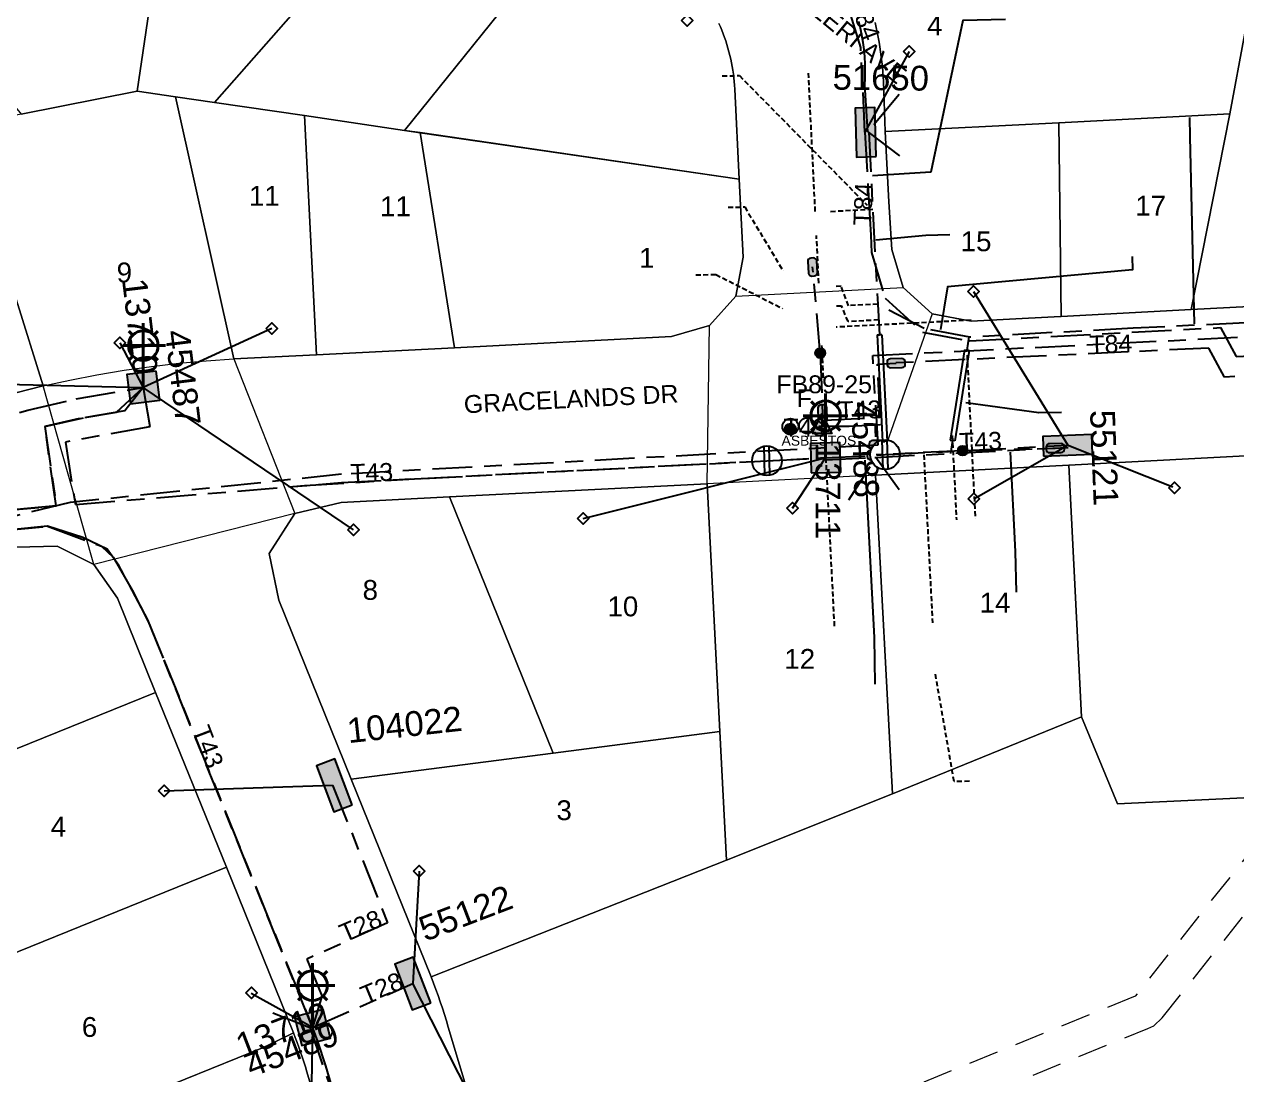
# Model space of a CAD drawing. Header units: metres. Extents: x 302094 to 304730, y 6265242 to 6268907.
# Drawn here: x 303805.2 to 303927.4, y 6267374.8 to 6267480.7 of the extents above; entities that cross this region are included whole.
import ezdxf
from ezdxf.enums import TextEntityAlignment as Align

# ---------------------------------------------------------------- set-up
doc = ezdxf.new("R2010")
doc.units = ezdxf.units.M
for name, pattern in [('Cable Exist UG', [8.2, 4, -1.2, 1.8, -1.2]), ('Dash', [5, 3, -2]), ('DASHED', [0.75, 0.5, -0.25])]:
    doc.linetypes.add(name, pattern=pattern)
doc.layers.get('0').update_dxf_attribs({"color": 6})
for name, color, linetype in [('_User Miscellaneous12', 7, 'Continuous'), ('Duct_SP_EXT', 7, 'Continuous'), ('Equip_HV_EXT', 7, 'Continuous'), ('Equip_LV_EXT', 7, 'Continuous'), ('Equip_SL_EXT', 7, 'Continuous'), ('Equip_SP_SL_EXT', 7, 'Continuous'), ('Mains_HV_EXT', 1, 'Continuous'), ('Mains_LV_EXT', 5, 'Continuous'), ('Mains_SL_EXT', 3, 'Continuous'), ('Services_SP_EXT', 7, 'Continuous'), ('SupportsUG_SP_LV_EXT', 7, 'Continuous'), ('SupportsUG_SP_LV_SL_EXT', 7, 'Continuous'), ('Trench_SP_EXT', 7, 'Continuous')]:
    doc.layers.add(name, color=color, linetype=linetype)
for name, color, linetype, lineweight in [('Cadastre Buildings_SP_EXT', 9, 'Continuous', 5), ('Cadastre Easements_SP_EXT', 9, 'Continuous', 5), ('Cadastre Land Parcels_SP_EXT', 7, 'Continuous', 5), ('Cadastre Roads_SP_EXT', 9, 'Continuous', 5)]:
    doc.layers.add(name, color=color, linetype=linetype, lineweight=lineweight)
doc.layers.add('UNKNOWN_FEATURES', color=1, linetype='DASHED', plot=False)
doc.styles.add('COLUMN_LABEL', font='arial.ttf')
doc.styles.add('iecARIAL', font='arial.ttf', dxfattribs={"height": 2})
doc.styles.add('iecNAME', font='times.ttf')
doc.styles.add('POLE_LABEL', font='arial.ttf')
doc.styles.get("Standard").update_dxf_attribs({"font": 'arial.ttf'})

# ---------------------------------------------------------------- blocks, each defined once
blk = doc.blocks.new('COLUMN_EXT')
blk.add_hatch(color=256).paths.add_polyline_path([(-1.49, 1.48), (-1.49, -1.49), (1.48, -1.49), (1.48, 1.48)])
blk.add_lwpolyline([(-1.49, -1.49), (1.48, -1.49), (1.48, 1.48), (-1.49, 1.48)], close=True)
for tag, height, style, flags, p in [('ASSET_NUM', 2.5, 'COLUMN_LABEL', 8, (2, 2)), ('STRUCTURE_PLANT_NUMBER', 0.2, 'POLE_LABEL', 9, (1.81, 0.03)), ('STREET_CODE', 0.2, 'COLUMN_LABEL', 9, (1.81, -0.2))]:
    blk.add_attdef(tag, text='', height=height, dxfattribs=dict(style=style, flags=flags)).set_placement(p, align=Align.MIDDLE_LEFT)
at = {"flags": 9}
for tag, p in [('COLUMN_TYPE', (1.81, -0.4)), ('OWNED_BY', (1.81, -0.6)), ('STATE', (1.81, -0.8)), ('USAGE', (1.81, -1)), ('LEGEND', (1.81, -1.2)), ('STREETNAME', (1.81, -1.6)), ('SUBURB', (1.81, -1.8)), ('LOCATION', (1.81, -1.4)), ('NOTES', (1.81, -2))]:
    blk.add_attdef(tag, text='', height=0.2, dxfattribs=at).set_placement(p, align=Align.MIDDLE_LEFT)
at = {"flags": 1}
blk.add_attdef('Z', (1.81, -2.35), '', height=0.2, dxfattribs=at)
blk = doc.blocks.new('PILLAR_EXT')
blk.add_hatch(color=256).paths.add_polyline_path([(-2.475, 0.99), (-2.475, -0.99), (2.475, -0.99), (2.475, 0.99)])
blk.add_lwpolyline([(-2.475, -0.99), (2.475, -0.99), (2.475, 0.99), (-2.475, 0.99)], close=True)
at = {"style": 'iecARIAL', "flags": 8}
blk.add_attdef('ASSET_NUM', (1.5, 3.5), '', height=2.5, dxfattribs=at)
for tag, p, flags in [('OWNED_BY', (0, -0.2), 9), ('STATE', (0, -0.4), 9), ('SUPPORT_TYPE', (0, -0.6), 9), ('USAGE', (0, -0.8), 9), ('LEGEND', (0, -1), 9), ('LOCATION', (0, -1.2), 9), ('NOTES', (0, -1.4), 9), ('STREETNAME', (0, -1.8), 9), ('SUBURB', (0, -2), 1), ('PARENT', (0, -1.6), 9)]:
    blk.add_attdef(tag, p, '', height=0.2, dxfattribs=dict(flags=flags))
blk = doc.blocks.new('DUCT_EXT')
blk.add_circle((0, 0.8), 0.8)
at = {"flags": 1}
blk.add_attdef('Z', (0, 0), '', height=0.2, dxfattribs=at)
at = {"flags": 9}
for tag, p in [('DUCT_CODE', (0, 0)), ('XSECT_TYPE', (0, -0.2)), ('STATE', (0, -0.6)), ('FB_REFERENCE', (0, -0.4)), ('NOTES', (0, -0.8))]:
    blk.add_attdef(tag, text='', height=0.2, dxfattribs=at).set_placement(p, align=Align.MIDDLE_LEFT)
blk = doc.blocks.new('SL_LANTERN_EXT')
at = {"lineweight": 40}
for p, q in [((0, 1.97), (0, 6.47)), ((-1.46, 5.68), (-1.06, 5.28)), ((1.46, 5.68), (1.06, 5.28)), ((-2.25, 4.22), (2.25, 4.22)), ((-1.46, 2.76), (-1.06, 3.16)), ((0, 0), (0, 2.72)), ((1.46, 2.76), (1.06, 3.16))]:
    blk.add_line(p, q, dxfattribs=at)
blk.add_circle((0, 4.22), 1.5, dxfattribs=at)
at = {"style": 'iecARIAL', "flags": 8}
blk.add_attdef('ASSET_NUM', (1.5, 1.5), '', height=2.5, dxfattribs=at)
for tag, p, height, flags in [('CONSTRUCTED_VOLTAGE', (0.98, -0.65), 0.2, 9), ('CONTROL_TYPE', (0.98, -0.85), 0.2, 9), ('LANTERN_PURPOSE', (0.98, -1.05), 0.2, 9), ('LANTERN_TYPE', (0.98, -1.25), 0.2, 9), ('LNUMBER', (2.18, -3.25), 2.5, 8), ('OPERATING_VOLTAGE', (0.98, -1.65), 0.2, 9), ('ORIENTATION', (0.98, -1.85), 0.2, 9), ('OWNED_BY', (0.98, -2.05), 0.2, 9), ('STATE', (0.98, -2.25), 0.2, 9), ('NO_PHASES', (0.98, -1.45), 0.2, 9), ('USAGE', (0.98, -2.45), 0.2, 9), ('CEXIST', (0.98, -2.65), 0.2, 9), ('CNEW', (0.98, -2.85), 0.2, 9), ('CNUMBER', (0.98, -3.05), 0.2, 9), ('CREMOVE', (0.98, -3.25), 0.2, 9), ('CREPLACE', (0.98, -3.45), 0.2, 9), ('LKINGHEIGHT', (0.98, -3.65), 0.2, 9), ('LBRACKET', (0.98, -3.85), 0.2, 9), ('LBRACKETVOCAB', (0.98, -4.05), 0.2, 9), ('LCATEGORY', (0.98, -4.25), 0.2, 9), ('LCHARGE1', (0.98, -4.45), 0.2, 9), ('LCHARGE1PERCENT', (0.98, -4.65), 0.2, 9), ('LCHARGE2', (0.98, -4.85), 0.2, 9), ('LCHARGE2PERCENT', (0.98, -5.05), 0.2, 9), ('LCHARGE3', (0.98, -5.25), 0.2, 9), ('LCHARGE3PERCENT', (0.98, -5.45), 0.2, 9), ('LEXIST', (0.98, -5.65), 0.2, 9), ('LLAMP', (0.98, -5.85), 0.2, 9), ('LLAMPVOCAB', (0.98, -6.05), 0.2, 9), ('LMAST', (0.98, -6.25), 0.2, 9), ('LMASTVOCAB', (0.98, -6.45), 0.2, 9), ('LNEW', (0.98, -6.65), 0.2, 9), ('LANTNUMBER', (0.98, -6.85), 0.2, 9), ('LOUTREACH', (0.98, -7.25), 0.2, 9), ('LOUTREACHVOCAB', (0.98, -7.45), 0.2, 9), ('LRATECODE', (0.98, -7.65), 0.2, 9), ('LREMOVE', (0.98, -7.85), 0.2, 9), ('LREPLACE', (0.98, -8.05), 0.2, 9), ('LTYPE', (0.98, -8.25), 0.2, 9), ('LTYPEVOCAB', (0.98, -8.45), 0.2, 9), ('LEGEND', (0.98, -8.65), 0.2, 9), ('STREETNAME', (0.98, -9.25), 0.2, 9), ('SUBURB', (0.98, -9.45), 0.2, 1), ('LOCATION', (0.98, -8.85), 0.2, 9), ('NOTES', (0.98, -9.05), 0.2, 9)]:
    blk.add_attdef(tag, p, '', height=height, dxfattribs=dict(flags=flags))
blk = doc.blocks.new('CCP_EXT')
at = {"flags": 9}
for tag, p in [('STATE', (0, -1.8)), ('LEGEND', (0, -1.4)), ('LIFE_SUPPORT', (0, -1.6)), ('NOTES', (0, -2))]:
    blk.add_attdef(tag, text='', height=0.2, dxfattribs=at).set_placement(p, align=Align.MIDDLE_LEFT)
blk.add_wipeout([(0, 0.57), (0.57, 0), (0, -0.57), (-0.57, 0)])
blk.add_lwpolyline([(-0.57, 0), (0, 0.57), (0.57, 0), (0, -0.57), (-0.57, 0)])
at = {"flags": 1}
blk.add_attdef('Z', (0, 0), '', height=0.2, dxfattribs=at)
at = {"flags": 9}
for tag, p in [('CCP_TYPE', (0, 0)), ('CONSTRUCTED_VOLTAGE', (0, -0.2)), ('OPERATING_VOLTAGE', (0, -0.6)), ('ORIENTATION', (0, -0.8)), ('OWNED_BY', (0, -1)), ('NO_PHASES', (0, -0.4)), ('USAGE', (0, -1.2))]:
    blk.add_attdef(tag, text='', height=0.2, dxfattribs=at).set_placement(p, align=Align.MIDDLE_LEFT)
blk = doc.blocks.new('HV_STJ_EXT')
h = blk.add_hatch(color=256)
edge = h.paths.add_edge_path()
edge.add_ellipse((-0.59, 0.13), major_axis=(0.226, 0.226), ratio=1, start_angle=45, end_angle=135)
edge.add_line((-0.91, 0.13), (-0.91, -0.13))
edge.add_ellipse((-0.59, -0.13), major_axis=(0.226, 0.226), ratio=1, start_angle=135, end_angle=225)
edge.add_line((-0.59, -0.45), (0.59, -0.45))
edge.add_ellipse((0.59, -0.13), major_axis=(-0.226, 0.226), ratio=1, start_angle=135, end_angle=225)
edge.add_line((0.91, -0.13), (0.91, 0.13))
edge.add_ellipse((0.59, 0.13), major_axis=(-0.226, 0.226), ratio=1, start_angle=225, end_angle=315)
edge.add_line((0.59, 0.45), (-0.59, 0.45))
blk.add_lwpolyline([(-0.91, 0.13), (-0.91, -0.13, 0.414214), (-0.59, -0.45), (0.59, -0.45, 0.414214), (0.91, -0.13), (0.91, 0.13, 0.414214), (0.59, 0.45), (-0.59, 0.45, 0.414214)], format="xyb", close=True)
for tag, flags, p in [('ORIENTATION', 9, (1.5, 0)), ('Z', 1, (1.5, -0.8)), ('USAGE', 9, (1.5, -0.2)), ('LEGEND', 9, (1.5, -0.4)), ('NOTES', 9, (1.5, -0.6))]:
    blk.add_attdef(tag, text='', height=0.2, dxfattribs=dict(flags=flags)).set_placement(p, align=Align.MIDDLE_LEFT)
blk = doc.blocks.new('LV_STJ_EXT')
h = blk.add_hatch(color=256)
edge = h.paths.add_edge_path()
edge.add_ellipse((-0.59, 0.13), major_axis=(0.226, 0.226), ratio=1, start_angle=45, end_angle=135)
edge.add_line((-0.91, 0.13), (-0.91, -0.13))
edge.add_ellipse((-0.59, -0.13), major_axis=(0.226, 0.226), ratio=1, start_angle=135, end_angle=225)
edge.add_line((-0.59, -0.45), (0.59, -0.45))
edge.add_ellipse((0.59, -0.13), major_axis=(-0.226, 0.226), ratio=1, start_angle=135, end_angle=225)
edge.add_line((0.91, -0.13), (0.91, 0.13))
edge.add_ellipse((0.59, 0.13), major_axis=(-0.226, 0.226), ratio=1, start_angle=225, end_angle=315)
edge.add_line((0.59, 0.45), (-0.59, 0.45))
blk.add_lwpolyline([(-0.91, 0.13), (-0.91, -0.13, 0.414214), (-0.59, -0.45), (0.59, -0.45, 0.414214), (0.91, -0.13), (0.91, 0.13, 0.414214), (0.59, 0.45), (-0.59, 0.45, 0.414214)], format="xyb", close=True)
at = {"flags": 1}
blk.add_attdef('Z', (0, 0), '', height=0.2, dxfattribs=at)
at = {"flags": 9}
for tag, p in [('ORIENTATION', (0, 0)), ('USAGE', (0, -0.2)), ('LEGEND', (0, -0.4)), ('NOTES', (0, -0.6))]:
    blk.add_attdef(tag, text='', height=0.2, dxfattribs=at).set_placement(p, align=Align.MIDDLE_LEFT)
blk = doc.blocks.new('SL_STJ_EXT')
h = blk.add_hatch(color=256)
edge = h.paths.add_edge_path()
edge.add_ellipse((-0.59, 0.13), major_axis=(0.226, 0.226), ratio=1, start_angle=45, end_angle=135)
edge.add_line((-0.91, 0.13), (-0.91, -0.13))
edge.add_ellipse((-0.59, -0.13), major_axis=(0.226, 0.226), ratio=1, start_angle=135, end_angle=225)
edge.add_line((-0.59, -0.45), (0.59, -0.45))
edge.add_ellipse((0.59, -0.13), major_axis=(-0.226, 0.226), ratio=1, start_angle=135, end_angle=225)
edge.add_line((0.91, -0.13), (0.91, 0.13))
edge.add_ellipse((0.59, 0.13), major_axis=(-0.226, 0.226), ratio=1, start_angle=225, end_angle=315)
edge.add_line((0.59, 0.45), (-0.59, 0.45))
blk.add_lwpolyline([(-0.91, 0.13), (-0.91, -0.13, 0.414214), (-0.59, -0.45), (0.59, -0.45, 0.414214), (0.91, -0.13), (0.91, 0.13, 0.414214), (0.59, 0.45), (-0.59, 0.45, 0.414214)], format="xyb", close=True)
at = {"flags": 1}
blk.add_attdef('Z', (0, 0), '', height=0.2, dxfattribs=at)
at = {"flags": 9}
for tag, p in [('ORIENTATION', (0, 0)), ('USAGE', (0, -0.2)), ('LEGEND', (0, -0.4)), ('NOTES', (0, -0.6))]:
    blk.add_attdef(tag, text='', height=0.2, dxfattribs=at).set_placement(p, align=Align.MIDDLE_LEFT)
blk = doc.blocks.new('WARNING_FEATURE_EXT')
h = blk.add_hatch(color=2)
h.dxf.hatch_style = 1
h.paths.add_polyline_path([(0, 1.99), (-0.99, 0), (1, 0)])
at = {"color": 18, "true_color": 0x000000}
blk.add_lwpolyline([(-0.99, 0), (0, 1.99), (1, 0)], close=True, dxfattribs=at)
at = {"color": 18, "true_color": 0x000000, "insert": (0, 0.87), "char_height": 1.5, "attachment_point": 5, "line_spacing_factor": 1.5, "style": 'iecNAME'}
blk.add_mtext_dynamic_manual_height_columns('!', width=1.5, gutter_width=4, heights=[0], dxfattribs=at)
at = {"color": 2, "flags": 1}
for tag, p in [('STATE', (1.19, 2.01)), ('HAZMAT_ID', (1.19, 0.72))]:
    blk.add_attdef(tag, p, '', height=0.8, dxfattribs=at)
at = {"color": 2}
blk.add_attdef('WARNING_TYPE', text='', height=1, dxfattribs=at).set_placement((-4.07, -1.22), (4.88, -1.22), align=Align.ALIGNED)
at = {"color": 2, "flags": 1}
blk.add_attdef('WARNING_DESC', text='', height=0.8, dxfattribs=at).set_placement((1.19, -0.56), align=Align.MIDDLE_CENTER)
blk = doc.blocks.new('LV_UG_LINKS_CLOSED_EXT')
blk.add_wipeout([(-1.06, 1.06), (-1.18, 0.92), (-1.29, 0.76), (-1.37, 0.59), (-1.43, 0.42), (-1.48, 0.23), (-1.49, 0.05), (-1.49, -0.14), (-1.46, -0.33), (-1.41, -0.51), (-1.33, -0.68), (-1.24, -0.84), (-1.12, -0.99), (-0.99, -1.12), (-0.84, -1.24), (-0.68, -1.33), (-0.51, -1.41), (-0.33, -1.46), (-0.14, -1.49), (0.05, -1.49), (0.23, -1.48), (0.42, -1.43), (0.59, -1.37), (0.76, -1.29), (0.92, -1.18), (1.06, -1.06), (1.18, -0.92), (1.29, -0.76), (1.37, -0.59), (1.43, -0.42), (1.48, -0.23), (1.49, -0.05), (1.49, 0.14), (1.46, 0.33), (1.41, 0.51), (1.33, 0.68), (1.24, 0.84), (1.12, 0.99), (0.99, 1.12), (0.84, 1.24), (0.68, 1.33), (0.51, 1.41), (0.33, 1.46), (0.14, 1.49), (-0.05, 1.49), (-0.23, 1.48), (-0.42, 1.43), (-0.59, 1.37), (-0.76, 1.29), (-0.92, 1.18)])
for p, q in [((-0.25, -1.48), (-0.25, 1.48)), ((0.25, -1.48), (0.25, 1.48))]:
    blk.add_line(p, q)
blk.add_circle((0, 0), 1.5)
at = {"flags": 9}
for tag, p in [('ACTUAL_STATUS', (0, 0)), ('CONSTRUCTED_VOLTAGE', (0, -0.2)), ('OPERATING_VOLTAGE', (0, -0.6)), ('ORIENTATION', (0, -0.8)), ('STATE', (0, -1)), ('SWITCH_TYPE', (0, -1.2)), ('NO_PHASES', (0, -0.4)), ('USAGE', (0, -1.4)), ('NOTES', (0, -1.6))]:
    blk.add_attdef(tag, text='', height=0.2, dxfattribs=at).set_placement(p, align=Align.MIDDLE_LEFT)
at = {"flags": 1}
blk.add_attdef('Z', (0, 0), '', height=0.2, dxfattribs=at)
blk = doc.blocks.new('CABLE_LARGE_EXT')
h = blk.add_hatch(color=256)
edge = h.paths.add_edge_path()
edge.add_arc((0, 0.55), 0.55, 0, 360)
blk.add_circle((0, 0.55), 0.55)
at = {"flags": 1}
blk.add_attdef('Z', (0, 0), '', height=0.2, dxfattribs=at)
at = {"flags": 9}
for tag, p in [('COND_CODE', (0, 0)), ('STATE', (0, -0.4)), ('XSECT_SIZE', (0, -0.6)), ('FB_REFERENCE', (0, -0.2)), ('NOTES', (0, -0.8))]:
    blk.add_attdef(tag, text='', height=0.2, dxfattribs=at).set_placement(p, align=Align.MIDDLE_LEFT)
blk = doc.blocks.new('CONNECTOR_NODE_EXT')
h = blk.add_hatch(color=256)
edge = h.paths.add_edge_path()
edge.add_arc((0, 0), 0.5, 0, 360)
blk.add_circle((0, 0), 0.5)
at = {"flags": 1}
blk.add_attdef('Z', (0, 0), '', height=0.2, dxfattribs=at)
at = {"flags": 9}
for tag, p in [('CONNECTOR_TYPE', (0, 0)), ('CONSTRUCTED_VOLTAGE', (0, -0.2)), ('OPERATING_VOLTAGE', (0, -0.6)), ('ORIENTATION', (0, -0.8)), ('SUBTYPE', (0, -1)), ('NO_PHASES', (0, -0.4)), ('USAGE', (0, -1.2)), ('NOTES', (0, -1.4))]:
    blk.add_attdef(tag, text='', height=0.2, dxfattribs=at).set_placement(p, align=Align.MIDDLE_LEFT)

msp = doc.modelspace()

# ---------------------------------------------------------------- linework, layer by layer
at = {"layer": '_User Miscellaneous12'}
for p, q in [((303891.15, 6267449.38), (303891.39, 6267449.39)), ((303891.63, 6267449.4), (303891.39, 6267449.39)), ((303899.96, 6267447.87), (303898.51, 6267438.78)), ((303900.44, 6267447.79), (303898.99, 6267438.71)), ((303899.96, 6267447.87), (303900.2, 6267447.83)), ((303900.44, 6267447.79), (303900.2, 6267447.83)), ((303898.51, 6267438.78), (303898.75, 6267438.74)), ((303898.99, 6267438.71), (303898.75, 6267438.74))]:
    msp.add_line(p, q, dxfattribs=at)
at = {"layer": 'Cadastre Buildings_SP_EXT', "linetype": 'Continuous'}
msp.add_lwpolyline([(303911.76, 6267410.9), (303892.7, 6267403.15), (303875.99, 6267396.45), (303846.22, 6267384.68), (303846.46, 6267384.05), (303846.69, 6267383.43), (303846.91, 6267382.8), (303847.13, 6267382.17), (303847.34, 6267381.53), (303847.55, 6267380.9), (303847.75, 6267380.26), (303847.94, 6267379.62), (303862.78, 6267330.29), (303926.01, 6267357.02), (303928.81, 6267358.18), (303966.21, 6267404.58), (303954.06, 6267403.99), (303933.09, 6267402.97), (303915.4, 6267402.12), (303911.76, 6267410.9)], close=True, dxfattribs=at)
at = {"layer": 'Cadastre Land Parcels_SP_EXT', "linetype": 'Continuous'}
for points in [[(303850.92, 6267502.96), (303839.27, 6267512.41), (303818.79, 6267488.99), (303816.57, 6267473.93), (303820.43, 6267473.36), (303824.36, 6267472.79), (303850.92, 6267502.96)], [(303818.79, 6267488.99), (303806.46, 6267497.83), (303791.97, 6267508.12), (303784.35, 6267496.98), (303804.89, 6267471.63), (303816.57, 6267473.93), (303818.79, 6267488.99)], [(303862.55, 6267493.58), (303850.92, 6267502.95), (303824.36, 6267472.79), (303833.44, 6267471.47), (303843.54, 6267469.99), (303862.55, 6267493.58)], [(303939.72, 6267452.8), (303944.27, 6267475.71), (303946.47, 6267487.61), (303929.72, 6267487.94), (303926.71, 6267471.65), (303922.82, 6267451.93), (303939.72, 6267452.8)], [(303820.43, 6267473.36), (303816.57, 6267473.93), (303804.89, 6267471.63), (303798.9, 6267470.44), (303807.09, 6267444.23), (303809.8, 6267444.83), (303812.53, 6267445.36), (303815.27, 6267445.82), (303818.02, 6267446.2), (303820.78, 6267446.52), (303823.55, 6267446.77), (303826.33, 6267446.95), (303820.43, 6267473.36)], [(303824.36, 6267472.79), (303820.43, 6267473.36), (303826.33, 6267446.95), (303834.65, 6267447.37), (303833.44, 6267471.47), (303824.36, 6267472.79)], [(303843.54, 6267469.99), (303833.44, 6267471.47), (303834.65, 6267447.37), (303848.58, 6267448.09), (303845.1, 6267469.76), (303843.54, 6267469.99)], [(303909.72, 6267451.24), (303922.82, 6267451.93), (303926.71, 6267471.65), (303909.48, 6267470.76), (303909.72, 6267451.24)], [(303807.09, 6267444.23), (303798.9, 6267470.44), (303778.28, 6267466.33), (303789.51, 6267438.54), (303790.9, 6267439.1), (303793.54, 6267440.13), (303796.2, 6267441.09), (303798.89, 6267441.98), (303801.61, 6267442.8), (303804.34, 6267443.55), (303807.09, 6267444.23)], [(303909.48, 6267470.76), (303891.98, 6267469.87), (303892.33, 6267462.79), (303892.63, 6267458), (303893.77, 6267454.16), (303896.7, 6267451.51), (303900.64, 6267450.77), (303908.99, 6267451.2), (303909.72, 6267451.24), (303909.48, 6267470.76)], [(303877.26, 6267465.08), (303845.1, 6267469.76), (303848.58, 6267448.09), (303870.43, 6267449.21), (303874.27, 6267450.34), (303876.92, 6267453.28), (303877.65, 6267457.21), (303877.26, 6267465.08)], [(303911.76, 6267410.9), (303910.49, 6267436.25), (303891.01, 6267435.25), (303892.7, 6267403.15), (303911.76, 6267410.9)], [(303892.7, 6267403.15), (303891.01, 6267435.25), (303874.03, 6267434.38), (303875.32, 6267409.41), (303875.99, 6267396.45), (303892.7, 6267403.15)], [(303874.03, 6267434.38), (303848.07, 6267433.05), (303858.51, 6267407.24), (303875.32, 6267409.41), (303874.03, 6267434.38)], [(303838.16, 6267404.62), (303858.51, 6267407.24), (303848.07, 6267433.05), (303837.14, 6267432.49), (303832.48, 6267431.39), (303829.9, 6267427.34), (303830.87, 6267422.65), (303838.16, 6267404.62)], [(303812.22, 6267426.23), (303808.52, 6267428.09), (303804.37, 6267427.98), (303801.73, 6267427.13), (303799.11, 6267426.2), (303796.53, 6267425.2), (303782.97, 6267419.71), (303790.16, 6267401.91), (303818.44, 6267413.35), (303814.6, 6267422.84), (303812.22, 6267426.23)], [(303825.57, 6267395.74), (303818.44, 6267413.35), (303790.16, 6267401.91), (303797.29, 6267384.3), (303825.57, 6267395.74)], [(303846.22, 6267384.68), (303875.99, 6267396.45), (303875.32, 6267409.41), (303858.51, 6267407.24), (303838.16, 6267404.62), (303846.22, 6267384.68)], [(303832.32, 6267379.05), (303825.57, 6267395.74), (303797.29, 6267384.3), (303789.72, 6267381.24), (303797.2, 6267364.58), (303805.5, 6267367.94), (303829.38, 6267377.62), (303832.32, 6267379.05)]]:
    msp.add_lwpolyline(points, close=True, dxfattribs=at)
for points in [[(303862.55, 6267493.58), (303843.54, 6267469.99), (303845.1, 6267469.75), (303877.26, 6267465.08), (303876.82, 6267474.14), (303876.82, 6267474.14), (303876.79, 6267474.53), (303876.76, 6267474.9), (303876.72, 6267475.28), (303876.67, 6267475.66), (303876.62, 6267476.04), (303876.55, 6267476.41), (303876.48, 6267476.79), (303876.41, 6267477.16), (303876.32, 6267477.53), (303876.23, 6267477.9), (303876.12, 6267478.27), (303876.02, 6267478.63), (303875.9, 6267479), (303875.78, 6267479.36), (303875.64, 6267479.71), (303875.51, 6267480.07), (303875.36, 6267480.42), (303875.21, 6267480.77)], [(303890.95, 6267480.86), (303891.06, 6267480.37), (303891.17, 6267479.88), (303891.26, 6267479.39), (303891.36, 6267478.89), (303891.44, 6267478.4), (303891.51, 6267477.9), (303891.58, 6267477.4), (303891.64, 6267476.9), (303891.7, 6267476.4), (303891.74, 6267475.9), (303891.78, 6267475.4), (303891.81, 6267474.9), (303891.98, 6267469.87), (303909.48, 6267470.76), (303909.48, 6267470.76), (303926.71, 6267471.65), (303929.72, 6267487.94)], [(303839.33, 6267356.03), (303833.69, 6267375.13), (303833.54, 6267375.63), (303833.39, 6267376.13), (303833.22, 6267376.62), (303833.05, 6267377.11), (303832.88, 6267377.6), (303832.7, 6267378.09), (303832.52, 6267378.57), (303832.32, 6267379.05), (303829.38, 6267377.62), (303805.5, 6267367.94)]]:
    msp.add_lwpolyline(points, dxfattribs=at)
at = {"layer": 'Cadastre Roads_SP_EXT', "linetype": 'Continuous'}
msp.add_lwpolyline([(303804.37, 6267427.98), (303808.52, 6267428.09), (303812.22, 6267426.23), (303812.22, 6267426.23), (303809.62, 6267435.36), (303807.09, 6267444.23), (303804.34, 6267443.55)], dxfattribs=at)
at = {"layer": 'Duct_SP_EXT'}
for p, q in [((303891.15, 6267449.38), (303891.39, 6267449.39)), ((303891.63, 6267449.4), (303891.39, 6267449.39)), ((303899.96, 6267447.87), (303898.51, 6267438.78)), ((303900.44, 6267447.79), (303898.99, 6267438.71)), ((303899.96, 6267447.87), (303900.2, 6267447.83)), ((303900.44, 6267447.79), (303900.2, 6267447.83)), ((303898.51, 6267438.78), (303898.75, 6267438.74)), ((303898.99, 6267438.71), (303898.75, 6267438.74))]:
    msp.add_line(p, q, dxfattribs=at)
at = {"layer": 'Duct_SP_EXT', "linetype": 'Continuous'}
for points in [[(303922.66, 6267471.27), (303922.69, 6267469.34), (303923.11, 6267450.49)], [(303898.49, 6267459.45), (303896.06, 6267459.41), (303891.02, 6267458.93)], [(303909.74, 6267441.57), (303907.47, 6267441.53), (303900.11, 6267442.53)], [(303905.2, 6267423.45), (303905.12, 6267427.56), (303904.61, 6267437.55)]]:
    msp.add_lwpolyline(points, dxfattribs=at)
at = {"layer": 'Duct_SP_EXT'}
msp.add_lwpolyline([(303885.3, 6267440.18), (303888.33, 6267440.18), (303891.51, 6267440.36)], dxfattribs=at)
at = {"layer": 'Mains_LV_EXT', "linetype": 'Cable Exist UG'}
for points in [[(303889.93, 6267469.82), (303889.52, 6267478.33), (303887.1, 6267486.09), (303884.66, 6267490.6), (303881.28, 6267494.73)], [(303944.74, 6267451.04), (303945.34, 6267447.09), (303935.79, 6267446.62), (303935.42, 6267445.6), (303926.18, 6267445.13), (303924.61, 6267448.05), (303893.02, 6267446.56)], [(303774.07, 6267430.16), (303793.64, 6267438), (303799.7, 6267440.14), (303805.56, 6267441.8), (303810.43, 6267442.92), (303817.2, 6267444.08)], [(303817.2, 6267444.08), (303815.35, 6267441.73), (303810.75, 6267440.94), (303807.27, 6267440.14), (303808.42, 6267432.14), (303802.68, 6267431.64), (303797.7, 6267429.9), (303789.74, 6267426.78), (303792.23, 6267419.27), (303791.5, 6267413.3)], [(303836.28, 6267404.02), (303841.81, 6267390.13), (303833.67, 6267386.47), (303835.19, 6267382.73), (303834.26, 6267379.59)], [(303834.26, 6267379.59), (303844.36, 6267384.02)], [(303842.24, 6267328.34), (303839.43, 6267330.97), (303839.43, 6267330.97), (303838.68, 6267331.83), (303837.89, 6267333.11), (303837.3, 6267334.56), (303836.91, 6267336.12), (303836.76, 6267337.74), (303836.85, 6267339.37), (303837.16, 6267340.95), (303837.73, 6267342.48), (303837.74, 6267342.51), (303838.93, 6267344.41), (303838.99, 6267344.48), (303840.24, 6267346.4), (303841.13, 6267348.54), (303841.73, 6267351.44), (303841.76, 6267351.76), (303841.8, 6267353.12), (303841.28, 6267356.47), (303835.6, 6267375.73), (303834.8, 6267378.17), (303834.31, 6267379.46), (303834.18, 6267379.8)]]:
    msp.add_lwpolyline(points, dxfattribs=at)
at = {"layer": 'Mains_SL_EXT', "linetype": 'Cable Exist UG'}
for points in [[(303885.43, 6267447.54), (303884.66, 6267456.22)], [(303885.43, 6267447.54), (303885.65, 6267441.43)], [(303791.5, 6267413.3), (303792.23, 6267419.27), (303789.74, 6267426.78), (303797.31, 6267429.74), (303802.68, 6267431.64), (303808.42, 6267432.14), (303807.27, 6267440.14), (303811.3, 6267441.04), (303814.49, 6267441.58), (303817.2, 6267444.08)], [(303899.78, 6267437.71), (303909.12, 6267437.97)]]:
    msp.add_lwpolyline(points, dxfattribs=at)
at = {"layer": 'Services_SP_EXT'}
for points in [[(303797.77, 6267444.55), (303817.2, 6267444.08)], [(303857.28, 6267358.71), (303844.36, 6267384.02)], [(303834.01, 6267364.53), (303834.29, 6267379.62)]]:
    msp.add_lwpolyline(points, dxfattribs=at)
at = {"layer": 'Trench_SP_EXT', "linetype": 'Cable Exist UG'}
for points in [[(303890.23, 6267469.83), (303890.05, 6267472.45), (303889.93, 6267474.58), (303889.96, 6267475.2), (303889.97, 6267475.94), (303889.95, 6267476.67), (303889.91, 6267477.41), (303889.85, 6267478.13), (303889.75, 6267478.85), (303889.63, 6267479.57), (303889.48, 6267480.27), (303889.31, 6267480.95)], [(303893.39, 6267473.61), (303890.23, 6267469.83), (303894.22, 6267466.82)], [(303890.31, 6267469.81), (303890.72, 6267461.9)], [(303890.73, 6267461.75), (303891.23, 6267452.48)], [(303944.72, 6267451.42), (303916.98, 6267450.04), (303900.49, 6267449.16), (303895.89, 6267450.02), (303891.18, 6267452.5)], [(303891.23, 6267452.48), (303891.39, 6267449.39)], [(303900.41, 6267449.17), (303900.2, 6267447.83)], [(303891.94, 6267438.65), (303892.02, 6267437.1)], [(303898.75, 6267438.74), (303898.54, 6267437.43)], [(303833.98, 6267379.56), (303829.77, 6267381.23)], [(303833.99, 6267379.62), (303835.96, 6267373.8), (303840.71, 6267358.06), (303841.36, 6267355.47), (303841.51, 6267354.2), (303841.58, 6267352.46), (303841.34, 6267350.98)]]:
    msp.add_lwpolyline(points, dxfattribs=at)
at = {"layer": 'UNKNOWN_FEATURES'}
for points in [[(303875.55, 6267475.47), (303877.28, 6267475.51), (303890.15, 6267462.45)], [(303884.93, 6267461.81), (303884.24, 6267475.74)], [(303876.15, 6267462.24), (303877.82, 6267462.27), (303881.68, 6267455.83)], [(303890.72, 6267462.02), (303886.42, 6267461.79)], [(303885.28, 6267454.58), (303885.05, 6267459.4)], [(303872.89, 6267455.43), (303874.9, 6267455.47), (303881.64, 6267452.03)], [(303891.23, 6267452.48), (303888.27, 6267452.32), (303887.54, 6267454.29), (303886.82, 6267454.25)], [(303891.32, 6267450.88), (303888.24, 6267450.72), (303887.58, 6267452.29), (303886.93, 6267452.26)], [(303900.63, 6267450.86), (303887.04, 6267450.16)], [(303885.76, 6267445.04), (303885.59, 6267448.32)], [(303898.73, 6267439.24), (303899.15, 6267430.75)], [(303895.87, 6267437.29), (303896.74, 6267420.37)], [(303885.97, 6267437), (303886.85, 6267419.86)], [(303900.46, 6267404.4), (303898.92, 6267404.37), (303897.04, 6267415.2)]]:
    msp.add_lwpolyline(points, dxfattribs=at)

# ---------------------------------------------------------------- block references
at = {"layer": 'Duct_SP_EXT'}
ref = msp.add_blockref('WARNING_FEATURE_EXT', (303885.59, 6267439.43), dxfattribs=at)
ref.add_attrib('WARNING_TYPE', 'ASBESTOS', (303881.53, 6267438.22), dxfattribs={"layer": '0', "color": 2, "height": 1})
for name, p in [('DUCT_EXT', (303882.42, 6267439.34)), ('DUCT_EXT', (303884.09, 6267439.43)), ('CABLE_LARGE_EXT', (303882.42, 6267439.34))]:
    msp.add_blockref(name, p, dxfattribs=at)
at = {"layer": 'Equip_HV_EXT'}
msp.add_blockref('HV_STJ_EXT', (303891.28, 6267438.28), dxfattribs=at)
at = {"layer": 'Equip_LV_EXT', "rotation": 181.5229920078398}
msp.add_blockref('LV_STJ_EXT', (303893.08, 6267446.53), dxfattribs=at)
at = {"layer": 'Equip_SL_EXT'}
for p, rotation in [((303884.66, 6267456.22), 93.87692871036002), ((303885.65, 6267441.43), 270.8535090242082), ((303909.12, 6267437.97), 0.4867958562249585), ((303891.06, 6267437.28), 181.6343368060267)]:
    msp.add_blockref('SL_STJ_EXT', p, dxfattribs=dict(at, rotation=rotation))
for p in [(303885.43, 6267447.54), (303899.78, 6267437.71)]:
    msp.add_blockref('CONNECTOR_NODE_EXT', p, dxfattribs=at)
at = {"layer": 'Equip_SP_SL_EXT'}
ref = msp.add_blockref('SL_LANTERN_EXT', (303817.2, 6267444.08), dxfattribs=at)
ref.add_attrib('ASSET_NUM', '13710', dxfattribs={"layer": '0', "height": 2.5, "rotation": 276.889, "style": 'iecARIAL'}).set_placement((303818.7, 6267445.58), align=Align.TOP_RIGHT)
ref = msp.add_blockref('SL_LANTERN_EXT', (303885.97, 6267437), dxfattribs=at)
ref.add_attrib('ASSET_NUM', '13711', dxfattribs={"layer": '0', "height": 2.5, "rotation": 269.9638, "style": 'iecARIAL'}).set_placement((303887.47, 6267438.5), align=Align.TOP_LEFT)
ref = msp.add_blockref('SL_LANTERN_EXT', (303834.26, 6267379.59), dxfattribs=at)
ref.add_attrib('ASSET_NUM', '13712', dxfattribs={"layer": '0', "height": 2.5, "rotation": 20.9464, "style": 'iecARIAL'}).set_placement((303835.76, 6267381.09), align=Align.MIDDLE_RIGHT)
at = {"layer": 'Services_SP_EXT'}
msp.add_blockref('CCP_EXT', (303921.12, 6267433.97), dxfattribs=at)
at = {"layer": 'SupportsUG_SP_LV_EXT'}
ref = msp.add_blockref('PILLAR_EXT', (303890.01, 6267469.79), dxfattribs=dict(at, rotation=91.7630782290544))
ref.add_attrib('ASSET_NUM', '51650', dxfattribs={"layer": '0', "height": 2.5, "rotation": 359.3377, "style": 'iecARIAL'}).set_placement((303891.51, 6267473.29), align=Align.BOTTOM_CENTER)
ref = msp.add_blockref('PILLAR_EXT', (303910.37, 6267438.26), dxfattribs=dict(at, rotation=2.249204939479187))
ref.add_attrib('ASSET_NUM', '55121', dxfattribs={"layer": '0', "height": 2.5, "rotation": 272.213, "style": 'iecARIAL'}).set_placement((303911.87, 6267441.76), align=Align.BOTTOM_LEFT)
ref = msp.add_blockref('PILLAR_EXT', (303836.45, 6267403.99), dxfattribs=dict(at, rotation=110.8187450193764))
ref.add_attrib('ASSET_NUM', '104022', dxfattribs={"layer": '0', "height": 2.5, "rotation": 6.2378, "style": 'iecARIAL'}).set_placement((303837.95, 6267407.49), align=Align.BOTTOM_LEFT)
ref = msp.add_blockref('PILLAR_EXT', (303844.36, 6267384.02), dxfattribs=dict(at, rotation=110.7917341708032))
ref.add_attrib('ASSET_NUM', '55122', dxfattribs={"layer": '0', "height": 2.5, "rotation": 20.9, "style": 'iecARIAL'}).set_placement((303845.86, 6267387.52), align=Align.BOTTOM_LEFT)
at = {"layer": 'SupportsUG_SP_LV_SL_EXT'}
ref = msp.add_blockref('COLUMN_EXT', (303817.2, 6267444.08), dxfattribs=dict(at, rotation=186.8527363638286))
ref.add_attrib('ASSET_NUM', '45487', dxfattribs={"layer": '0', "height": 2.5, "rotation": 276.889, "style": 'COLUMN_LABEL'}).set_placement((303819.2, 6267444.83), align=Align.BOTTOM_CENTER)
ref = msp.add_blockref('COLUMN_EXT', (303885.97, 6267437), dxfattribs=dict(at, rotation=1.824634118719077))
ref.add_attrib('ASSET_NUM', '45488', dxfattribs={"layer": '0', "height": 2.5, "rotation": 271.7884, "style": 'COLUMN_LABEL'}).set_placement((303887.97, 6267437.75), align=Align.BOTTOM_CENTER)
ref = msp.add_blockref('COLUMN_EXT', (303834.26, 6267379.59), dxfattribs=dict(at, rotation=284.1556849883519))
ref.add_attrib('ASSET_NUM', '45489', dxfattribs={"layer": '0', "height": 2.5, "rotation": 20.9464, "style": 'COLUMN_LABEL'}).set_placement((303836.26, 6267380.34), align=Align.TOP_RIGHT)

# ---------------------------------------------------------------- texts
at = {"layer": 'Cadastre Land Parcels_SP_EXT'}
for s, p in [('4', (303896.2, 6267479.55)), ('11', (303827.84, 6267462.39)), ('11', (303841.06, 6267461.34)), ('17', (303917.18, 6267461.4)), ('15', (303899.58, 6267457.81)), ('1', (303867.17, 6267456.14)), ('9', (303814.51, 6267454.67)), ('8', (303839.3, 6267422.68)), ('10', (303863.98, 6267421.02)), ('14', (303901.49, 6267421.39)), ('12', (303881.81, 6267415.73)), ('3', (303858.84, 6267400.48)), ('4', (303807.86, 6267398.83)), ('6', (303811, 6267378.64))]:
    msp.add_text(s, height=2, dxfattribs=at).set_placement(p)
at = {"layer": 'Cadastre Roads_SP_EXT'}
msp.add_text('GRACELANDS DR', height=1.8, rotation=2.9358, dxfattribs=at).set_placement((303849.55, 6267441.47))
at = {"layer": 'Duct_SP_EXT'}
for s, p in [('FB89-25', (303881, 6267443.5)), ('F', (303883.05, 6267442.1)), ('T43', (303881.72, 6267439.14))]:
    msp.add_text(s, height=1.8, dxfattribs=at).set_placement(p)
at = {"layer": 'Mains_LV_EXT'}
for s, rotation, p in [('T84', 291.1234, (303888.29, 6267482.89)), ('T84', 87.6831, (303890.56, 6267460.36)), ('T84', 1.5955, (303912.57, 6267447.5)), ('T43', 1.8246, (303887.29, 6267440.86)), ('T43', 1.8278, (303899.44, 6267437.69)), ('T43', 1.8263, (303838.08, 6267434.55)), ('T43', 290.8829, (303822.12, 6267409.59)), ('T28', 23.1199, (303837.45, 6267388.17)), ('T28', 22.5795, (303839.57, 6267381.92))]:
    msp.add_text(s, height=1.8, rotation=rotation, dxfattribs=at).set_placement(p)

# ---------------------------------------------------------------- next in the draw order: linework, layer by layer
at = {"layer": 'Cadastre Buildings_SP_EXT', "linetype": 'Continuous'}
msp.add_lwpolyline([(303933.09, 6267402.97), (303931.46, 6267437.37), (303910.49, 6267436.25), (303911.76, 6267410.9), (303915.4, 6267402.12), (303933.09, 6267402.97)], close=True, dxfattribs=at)
at = {"layer": 'Services_SP_EXT'}
msp.add_lwpolyline([(303920.98, 6267434.04), (303910.32, 6267438.27)], dxfattribs=at)

# ---------------------------------------------------------------- next in the draw order: block references
at = {"layer": 'Equip_LV_EXT', "rotation": 1.826234762718173}
msp.add_blockref('LV_UG_LINKS_CLOSED_EXT', (303880.06, 6267436.7), dxfattribs=at)
at = {"layer": 'Services_SP_EXT'}
for p in [(303872, 6267481.05), (303894.38, 6267477.94), (303900.89, 6267453.75), (303830.16, 6267450.03), (303814.82, 6267448.57), (303900.92, 6267432.86), (303882.64, 6267431.92), (303861.54, 6267430.88), (303838.38, 6267429.75), (303819.31, 6267403.45), (303845.01, 6267395.33), (303828.09, 6267383.08)]:
    msp.add_blockref('CCP_EXT', p, dxfattribs=at)

# ---------------------------------------------------------------- next in the draw order: linework, layer by layer
at = {"layer": 'Cadastre Roads_SP_EXT', "linetype": 'Continuous'}
for points in [[(303875.21, 6267480.77), (303875.36, 6267480.42), (303875.51, 6267480.07), (303875.64, 6267479.71), (303875.78, 6267479.36), (303875.9, 6267479), (303876.02, 6267478.63), (303876.12, 6267478.27), (303876.23, 6267477.9), (303876.32, 6267477.53), (303876.41, 6267477.16), (303876.48, 6267476.79), (303876.55, 6267476.41), (303876.62, 6267476.04), (303876.67, 6267475.66), (303876.72, 6267475.28), (303876.76, 6267474.9), (303876.79, 6267474.53), (303876.82, 6267474.14), (303877.26, 6267465.08), (303877.65, 6267457.21), (303876.92, 6267453.28), (303893.77, 6267454.16), (303893.77, 6267454.16), (303892.63, 6267457.99), (303892.33, 6267462.79), (303891.98, 6267469.87), (303891.81, 6267474.9), (303891.78, 6267475.4), (303891.74, 6267475.9), (303891.7, 6267476.4), (303891.64, 6267476.9), (303891.58, 6267477.4), (303891.51, 6267477.9), (303891.44, 6267478.4), (303891.36, 6267478.89), (303891.26, 6267479.39), (303891.17, 6267479.88), (303891.06, 6267480.37), (303890.95, 6267480.86)], [(303939.72, 6267452.8), (303922.82, 6267451.93), (303909.72, 6267451.24), (303908.99, 6267451.21), (303900.64, 6267450.77), (303896.7, 6267451.51), (303893.93, 6267443.59), (303891.01, 6267435.25), (303910.49, 6267436.25), (303931.46, 6267437.37)], [(303862.78, 6267330.29), (303847.94, 6267379.62), (303847.75, 6267380.26), (303847.55, 6267380.9), (303847.34, 6267381.53), (303847.13, 6267382.17), (303846.91, 6267382.8), (303846.69, 6267383.43), (303846.46, 6267384.05), (303846.22, 6267384.68), (303838.16, 6267404.62), (303830.87, 6267422.65), (303829.9, 6267427.34), (303832.48, 6267431.39), (303812.22, 6267426.24), (303814.6, 6267422.84), (303818.44, 6267413.35), (303825.57, 6267395.74), (303832.32, 6267379.05), (303832.52, 6267378.57), (303832.7, 6267378.09), (303832.88, 6267377.6), (303833.05, 6267377.11), (303833.22, 6267376.62), (303833.39, 6267376.13), (303833.54, 6267375.63), (303833.69, 6267375.13), (303839.33, 6267356.03)]]:
    msp.add_lwpolyline(points, dxfattribs=at)
msp.add_lwpolyline([(303837.14, 6267432.49), (303848.07, 6267433.05), (303874.04, 6267434.38), (303874.27, 6267450.34), (303870.43, 6267449.21), (303848.58, 6267448.09), (303834.65, 6267447.37), (303826.33, 6267446.95), (303832.48, 6267431.39), (303837.14, 6267432.49)], close=True, dxfattribs=at)
at = {"layer": 'Duct_SP_EXT', "linetype": 'Continuous'}
for points in [[(303904.09, 6267481.16), (303899.79, 6267481.05), (303896.56, 6267465.77), (303890.7, 6267465.41)], [(303916.87, 6267457.28), (303916.89, 6267455.94), (303898.27, 6267454.23), (303897.54, 6267449.93)]]:
    msp.add_lwpolyline(points, dxfattribs=at)
at = {"layer": 'Mains_LV_EXT', "linetype": 'Cable Exist UG'}
for points in [[(303889.93, 6267469.82), (303890.32, 6267462.79), (303890.51, 6267459.43), (303890.61, 6267457.67), (303891.97, 6267453.07), (303895.75, 6267449.66), (303900.47, 6267448.78), (303925.77, 6267450.11), (303927.35, 6267447.19), (303934, 6267447.53), (303934.37, 6267448.55), (303943.66, 6267449.01), (303944.74, 6267451.04)], [(303817.2, 6267444.08), (303817.87, 6267440.13), (303809.34, 6267438.57), (303810.35, 6267432.3), (303837.18, 6267434.5), (303880.06, 6267436.7)], [(303880.06, 6267436.7), (303885.97, 6267437)], [(303834.26, 6267379.59), (303817.64, 6267420.68), (303814.74, 6267426.14), (303813.57, 6267427.8), (303811.09, 6267428.97), (303807.53, 6267430.1), (303803.08, 6267429.67), (303798.59, 6267428.09), (303792.41, 6267425.7), (303794.64, 6267418.73), (303791.5, 6267413.3)]]:
    msp.add_lwpolyline(points, dxfattribs=at)
at = {"layer": 'Mains_SL_EXT', "linetype": 'Cable Exist UG'}
for points in [[(303817.2, 6267444.08), (303817.87, 6267440.13), (303809.34, 6267438.57), (303810.35, 6267432.3), (303833.43, 6267434.19), (303844.52, 6267434.88), (303885.97, 6267437)], [(303791.5, 6267413.3), (303794.64, 6267418.73), (303792.41, 6267425.7), (303803.08, 6267429.67), (303807.55, 6267430.09), (303812.97, 6267428.09), (303814.15, 6267426.98), (303816.06, 6267423.65), (303817.7, 6267420.51), (303819.27, 6267416.65), (303834.26, 6267379.59)]]:
    msp.add_lwpolyline(points, dxfattribs=at)
at = {"layer": 'Services_SP_EXT'}
for points in [[(303894.38, 6267477.94), (303889.93, 6267469.82)], [(303900.89, 6267453.75), (303910.37, 6267438.26)], [(303830.16, 6267450.03), (303817.2, 6267444.08)], [(303814.82, 6267448.57), (303817.2, 6267444.08)], [(303838.38, 6267429.75), (303817.2, 6267444.08)], [(303900.92, 6267432.86), (303910.37, 6267438.26)], [(303861.54, 6267430.88), (303885.97, 6267437)], [(303882.64, 6267431.92), (303885.97, 6267437)], [(303819.31, 6267403.45), (303836.28, 6267404.02)], [(303845.01, 6267395.33), (303844.36, 6267384.02)], [(303834.26, 6267379.59), (303828.06, 6267383.02)]]:
    msp.add_lwpolyline(points, dxfattribs=at)
at = {"layer": 'UNKNOWN_FEATURES'}
msp.add_lwpolyline([(303900.22, 6267447.33), (303901.05, 6267430.85)], dxfattribs=at)

# ---------------------------------------------------------------- next in the draw order: texts
at = {"layer": 'Cadastre Roads_SP_EXT'}
msp.add_text('CAMILLERI AVE', height=1.8, rotation=320.5278, dxfattribs=at).set_placement((303878.5, 6267486.63))

# ---------------------------------------------------------------- next in the draw order: block references
at = {"layer": 'Equip_LV_EXT', "rotation": 1.827835406717268}
msp.add_blockref('LV_UG_LINKS_CLOSED_EXT', (303891.96, 6267437.31), dxfattribs=at)

# ---------------------------------------------------------------- next in the draw order: linework, layer by layer
at = {"layer": '_User Miscellaneous12'}
for p, q in [((303891.15, 6267449.38), (303891.7, 6267438.64)), ((303891.63, 6267449.4), (303892.18, 6267438.66)), ((303891.7, 6267438.64), (303891.94, 6267438.65)), ((303892.18, 6267438.66), (303891.94, 6267438.65))]:
    msp.add_line(p, q, dxfattribs=at)
at = {"layer": 'Cadastre Easements_SP_EXT', "linetype": 'Dash'}
msp.add_lwpolyline([(303855.91, 6267354.11), (303918.46, 6267379.49), (303919.04, 6267379.74), (303919.88, 6267380.55), (303937.64, 6267402.77), (303953.24, 6267422.15), (303955.28, 6267424.68), (303984.32, 6267436.6), (303981.73, 6267439.21), (303981.12, 6267438.96), (303953.16, 6267427.65), (303952.97, 6267427.41), (303933.2, 6267402.84), (303932.95, 6267402.53), (303917.16, 6267382.74), (303854.94, 6267357.45)], dxfattribs=at)
at = {"layer": 'Duct_SP_EXT'}
for p, q in [((303891.15, 6267449.38), (303891.7, 6267438.64)), ((303891.63, 6267449.4), (303892.18, 6267438.66)), ((303891.7, 6267438.64), (303891.94, 6267438.65)), ((303892.18, 6267438.66), (303891.94, 6267438.65))]:
    msp.add_line(p, q, dxfattribs=at)
at = {"layer": 'Duct_SP_EXT', "linetype": 'Continuous'}
msp.add_lwpolyline([(303890.98, 6267414.17), (303890.89, 6267418.89), (303889.97, 6267436.74)], dxfattribs=at)
at = {"layer": 'Mains_HV_EXT', "linetype": 'Cable Exist UG'}
for points in [[(303891.25, 6267438.29), (303890.72, 6267447.3), (303955.16, 6267450.54)], [(303891.28, 6267438.28), (303837.19, 6267435.34), (303809.81, 6267432.48), (303803.08, 6267430.84), (303797.64, 6267428.85), (303795.42, 6267427.99), (303788.26, 6267425.06), (303793.23, 6267414.02), (303791.5, 6267413.3)]]:
    msp.add_lwpolyline(points, dxfattribs=at)
at = {"layer": 'Mains_LV_EXT', "linetype": 'Cable Exist UG'}
for points in [[(303885.97, 6267437), (303885.89, 6267440.79), (303891.47, 6267441.08), (303891.2, 6267446.44), (303893.08, 6267446.53)], [(303885.97, 6267437), (303891.96, 6267437.31)], [(303891.96, 6267437.31), (303910.37, 6267438.26)]]:
    msp.add_lwpolyline(points, dxfattribs=at)
at = {"layer": 'Mains_SL_EXT', "linetype": 'Cable Exist UG'}
msp.add_lwpolyline([(303899.78, 6267437.71), (303891.06, 6267437.28)], dxfattribs=at)
at = {"layer": 'Trench_SP_EXT', "linetype": 'Cable Exist UG'}
for points in [[(303885.99, 6267436.79), (303890.92, 6267437.04), (303910.4, 6267438.04)], [(303888.32, 6267432.75), (303891.04, 6267437.05), (303893.92, 6267433.06)]]:
    msp.add_lwpolyline(points, dxfattribs=at)

doc.saveas('drawing.dxf')
